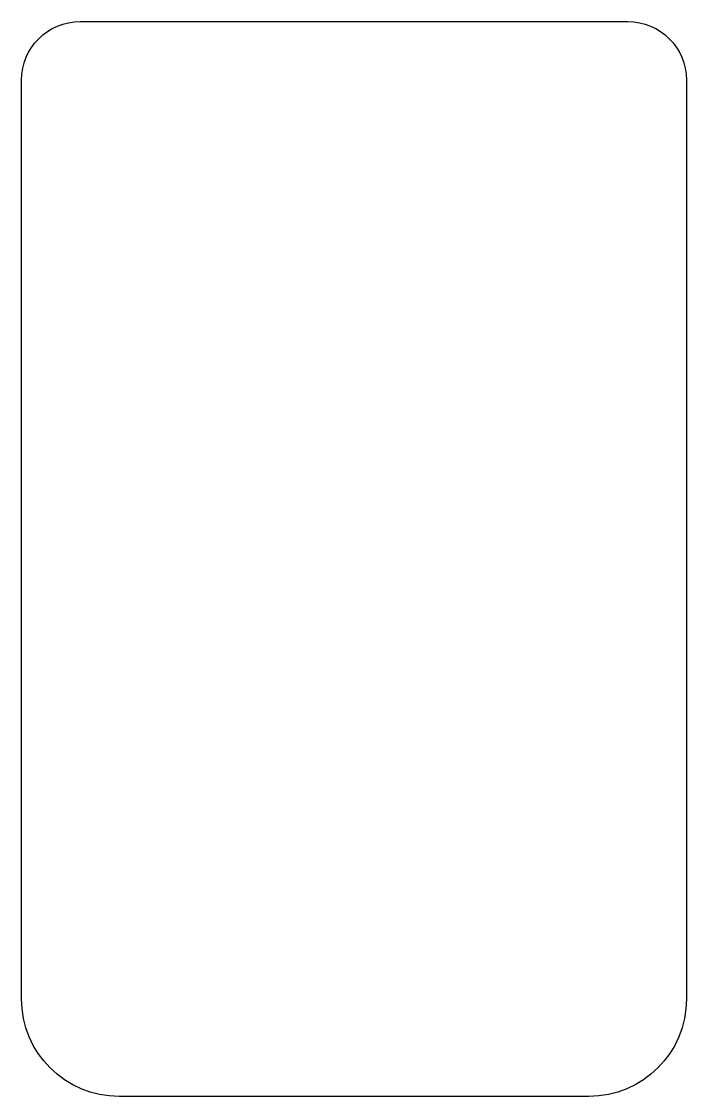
# Model space of a CAD drawing. Header units: millimetres. Extents: x 0 to 34, y -55 to 0.
import ezdxf

# ---------------------------------------------------------------- set-up
doc = ezdxf.new("R2010")
doc.units = ezdxf.units.MM
doc.header["$MEASUREMENT"] = 0
doc.layers.add('WiCAN_board_outline v1_0', color=7, linetype='Continuous')

msp = doc.modelspace()

# ---------------------------------------------------------------- linework, layer by layer
at = {"layer": 'WiCAN_board_outline v1_0'}
for p, q in [((3, 0), (31, 0)), ((0, -50), (0, -3)), ((34, -3), (34, -50)), ((29, -55), (5, -55))]:
    msp.add_line(p, q, dxfattribs=at)
at = {"layer": 'WiCAN_board_outline v1_0', "extrusion": (0, 0, -1)}
for centre, radius, start, end in [((-3, -3), 3, 0, 90), ((-31, -3), 3, 90, 180), ((-5, -50), 5, 270, 0), ((-29, -50), 5, 180, 270)]:
    msp.add_arc(centre, radius, start, end, dxfattribs=at)

doc.saveas('drawing.dxf')
